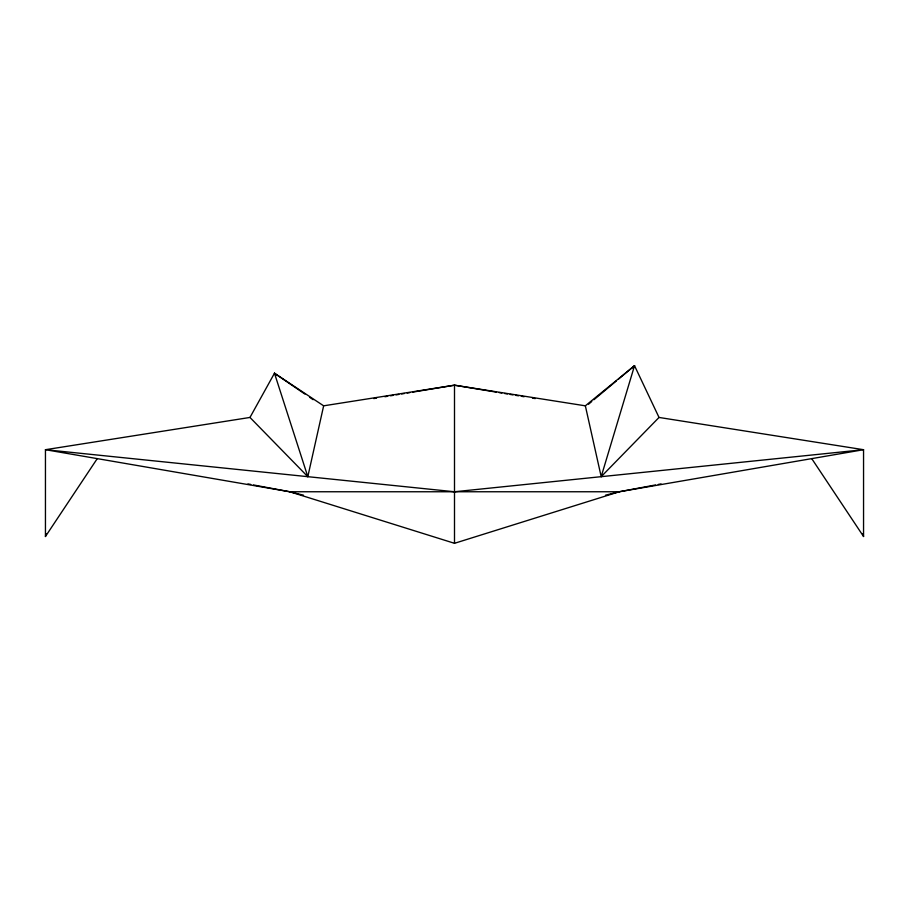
<?xml version="1.0" encoding="UTF-8"?>
<svg xmlns="http://www.w3.org/2000/svg" width="909" height="909" viewBox="0 0 909 909"><rect width="100%" height="100%" fill="white"/><g stroke="black" fill="none" stroke-linecap="round" stroke-linejoin="round"><path stroke-width="1.36" d="M97.263 458.625L45.45 536.503L45.45 449.705L249.975 417.447L307.81 476.668L323.649 405.823L454.5 385.189L585.351 405.823L634.527 365.691L659.025 417.447L863.55 449.705L863.55 536.503L811.737 458.625M45.45 536.503L46.086 533.742M585.351 405.823L601.19 476.668L634.527 365.691L618.495 379.121M249.975 417.447L274.473 373.235L323.649 405.823M633.084 368.088L634.527 365.691M601.19 476.668L659.025 417.447M588.555 404.21L591.759 401.517M593.907 399.733L616.359 380.916M253.531 484.963L289.744 491.758L454.5 543.309L619.256 491.758L655.469 484.963M605.53 495.178L619.256 491.758L863.55 449.705L454.5 491.758L45.45 449.705L289.744 491.758L303.47 495.178M658.252 484.44L661.036 483.918M373.769 398.585L376.553 398.119M384.905 396.733L387.688 396.279M390.472 395.813L393.256 395.347M396.04 394.892L398.824 394.426M401.608 393.961L404.391 393.506M407.175 393.04L409.959 392.586M412.743 392.12L454.5 385.189L496.257 392.12M289.744 491.758L619.256 491.758M499.041 392.586L501.825 393.04M504.609 393.506L507.392 393.961M510.176 394.426L512.96 394.892M515.744 395.347L518.528 395.813M521.312 396.279L524.095 396.733M532.447 398.119L535.231 398.585M247.964 483.918L250.748 484.44M307.81 476.668L274.473 373.235L304.913 394.074M309.605 397.278L313.116 399.676M274.473 373.235L276.063 375.508M862.914 533.742L863.55 536.503M454.5 385.189L454.5 543.309"/></g></svg>
